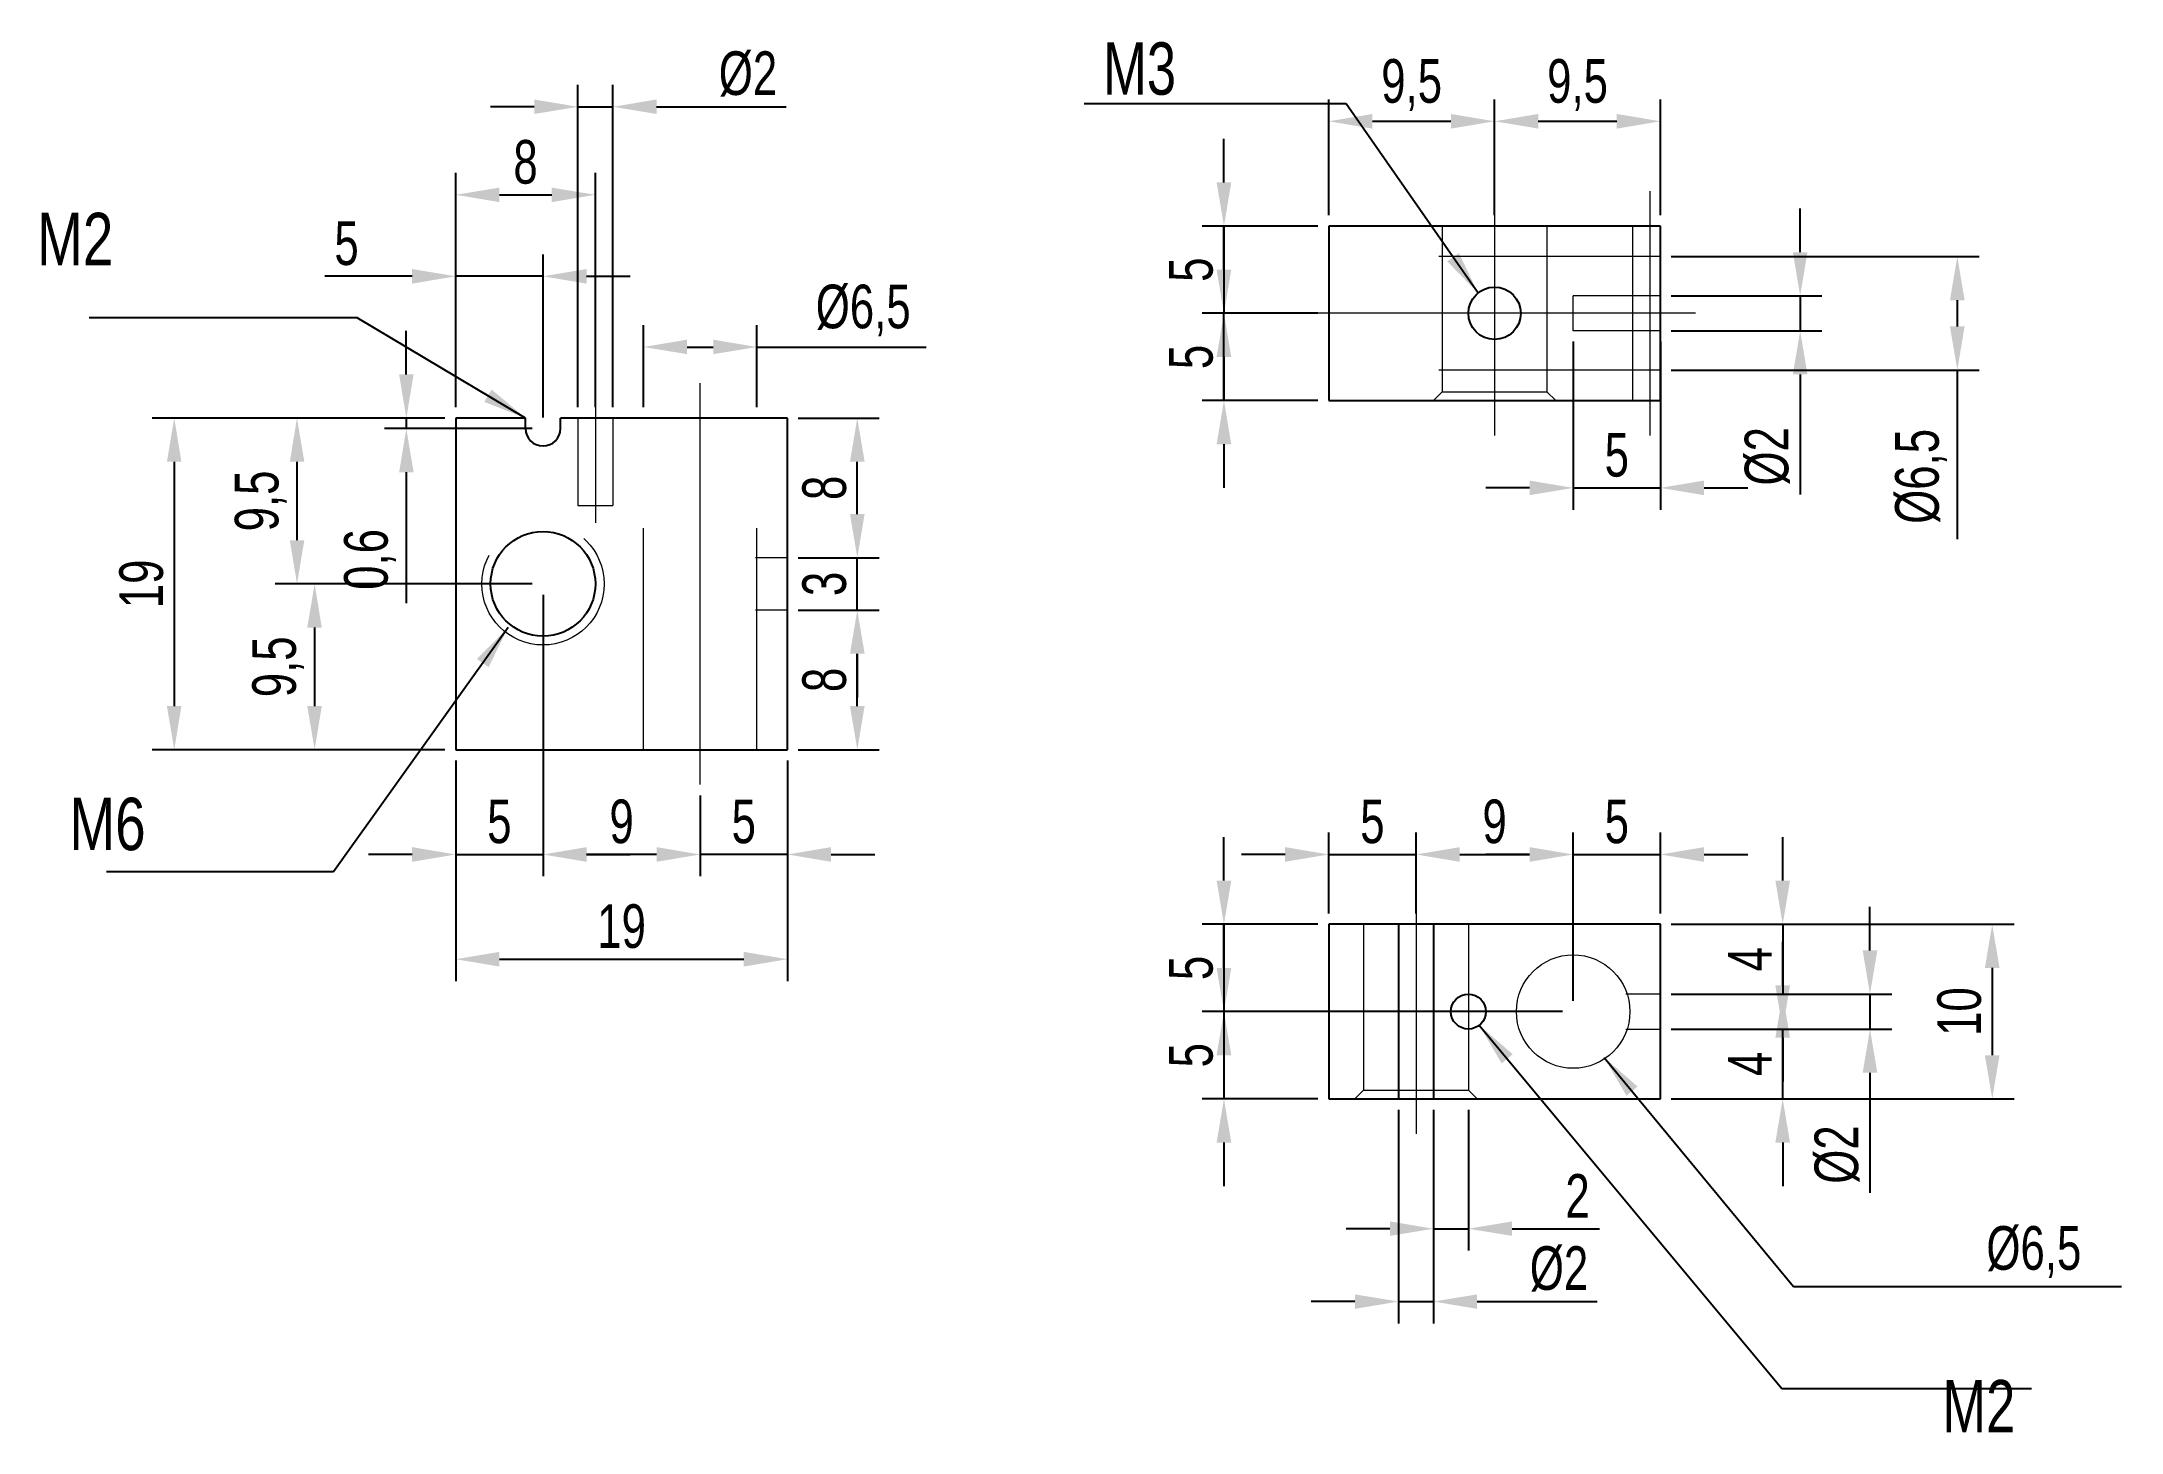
# Model space of a CAD drawing. Header units: millimetres. Extents: x 26 to 145, y 11 to 91.
import ezdxf

# ---------------------------------------------------------------- set-up
doc = ezdxf.new("R2010")
doc.units = ezdxf.units.MM
doc.header["$MEASUREMENT"] = 0
doc.linetypes.add('DASHDOTX2', pattern=[50.8, 25.4, -12.7, 0, -12.7])
doc.linetypes.add('DASHED', pattern=[19.05, 12.7, -6.35])
doc.layers.get('0').update_dxf_attribs({"linetype": 'CONTINUOUS', "lineweight": 25})
doc.layers.get('Defpoints').update_dxf_attribs({"linetype": 'CONTINUOUS'})
for name, color, linetype, lineweight in [('Axis', 7, 'DASHDOTX2', 9), ('Dimensions', 7, 'CONTINUOUS', 9), ('x-ray', 7, 'DASHED', 9)]:
    doc.layers.add(name, color=color, linetype=linetype, lineweight=lineweight)
doc.styles.get("Standard").update_dxf_attribs({"font": 'txt', "width": 0.75})
doc.dimstyles.get("Standard").update_dxf_attribs({"dimtxt": 2.5, "dimasz": 2.5, "dimexe": 1.25, "dimexo": 0.625, "dimtad": 1, "dimtxsty": 'Standard', "dimcen": 2.5, "dimadec": 0, "dimazin": 0, "dimtfac": 1, "dimtmove": 0, "dimatfit": 3, "dimfxl": 1, "dimarcsym": 0})

# ---------------------------------------------------------------- blocks, each defined once
blk = doc.blocks.new('*D1')
at = {"layer": 'Defpoints', "color": 0, "transparency": 16777216}
for p in [(119, 40), (119, 36), (126, 36)]:
    blk.add_point(p, dxfattribs=at)
at = {"layer": 'Dimensions', "color": 0, "lineweight": -2, "transparency": 16777216}
for p, q in [((126, 42.5), (126, 45)), ((119.62, 40), (127.25, 40)), ((126, 40), (126, 36)), ((119.62, 36), (127.25, 36)), ((126, 33.5), (126, 31))]:
    blk.add_line(p, q, dxfattribs=at)
at = {"layer": 'Dimensions', "color": 0, "transparency": 16777216}
for points in [[(125.58, 42.5), (126.42, 42.5), (126, 40)], [(125.58, 33.5), (126.42, 33.5), (126, 36)]]:
    blk.add_solid(points, dxfattribs=at)
at = {"layer": 'Dimensions', "color": 0, "transparency": 16777216, "insert": (124.12, 38), "char_height": 2.5, "attachment_point": 5, "rotation": 90}
blk.add_mtext('4', dxfattribs=at)
blk = doc.blocks.new('*D2')
at = {"layer": 'Defpoints', "color": 0, "transparency": 16777216}
for p in [(119, 34), (126, 34), (119, 30)]:
    blk.add_point(p, dxfattribs=at)
at = {"layer": 'Dimensions', "color": 0, "lineweight": -2, "transparency": 16777216}
for p, q in [((126, 36.5), (126, 39)), ((119.62, 34), (127.25, 34)), ((126, 30), (126, 34)), ((119.62, 30), (127.25, 30)), ((126, 27.5), (126, 25))]:
    blk.add_line(p, q, dxfattribs=at)
at = {"layer": 'Dimensions', "color": 0, "transparency": 16777216}
for points in [[(125.58, 36.5), (126.42, 36.5), (126, 34)], [(125.58, 27.5), (126.42, 27.5), (126, 30)]]:
    blk.add_solid(points, dxfattribs=at)
at = {"layer": 'Dimensions', "color": 0, "transparency": 16777216, "insert": (124.12, 32), "char_height": 2.5, "attachment_point": 5, "rotation": 90}
blk.add_mtext('4', dxfattribs=at)
blk = doc.blocks.new('*D3')
at = {"layer": 'Defpoints', "color": 0, "transparency": 16777216}
for p in [(119, 40), (119, 30), (138, 30)]:
    blk.add_point(p, dxfattribs=at)
at = {"layer": 'Dimensions', "color": 0, "lineweight": -2, "transparency": 16777216}
for p, q in [((119.62, 40), (139.25, 40)), ((138, 37.5), (138, 32.5)), ((119.62, 30), (139.25, 30))]:
    blk.add_line(p, q, dxfattribs=at)
at = {"layer": 'Dimensions', "color": 0, "transparency": 16777216}
for points in [[(137.58, 37.5), (138.42, 37.5), (138, 40)], [(137.58, 32.5), (138.42, 32.5), (138, 30)]]:
    blk.add_solid(points, dxfattribs=at)
at = {"layer": 'Dimensions', "color": 0, "transparency": 16777216, "insert": (136.12, 35), "char_height": 2.5, "attachment_point": 5, "rotation": 90}
blk.add_mtext('10', dxfattribs=at)
blk = doc.blocks.new('*D4')
at = {"layer": 'Defpoints', "color": 0, "transparency": 16777216}
for p in [(100, 40), (94, 35), (114, 35)]:
    blk.add_point(p, dxfattribs=at)
at = {"layer": 'Dimensions', "color": 0, "lineweight": -2, "transparency": 16777216}
for p, q in [((94, 42.5), (94, 45)), ((99.38, 40), (92.75, 40)), ((94, 40), (94, 35)), ((113.38, 35), (92.75, 35)), ((94, 32.5), (94, 30))]:
    blk.add_line(p, q, dxfattribs=at)
at = {"layer": 'Dimensions', "color": 0, "transparency": 16777216}
for points in [[(93.58, 42.5), (94.42, 42.5), (94, 40)], [(93.58, 32.5), (94.42, 32.5), (94, 35)]]:
    blk.add_solid(points, dxfattribs=at)
at = {"layer": 'Dimensions', "color": 0, "transparency": 16777216, "insert": (92.12, 37.5), "char_height": 2.5, "attachment_point": 5, "rotation": 90}
blk.add_mtext('5', dxfattribs=at)
blk = doc.blocks.new('*D5')
at = {"layer": 'Defpoints', "color": 0, "transparency": 16777216}
for p in [(114, 35), (94, 30), (100, 30)]:
    blk.add_point(p, dxfattribs=at)
at = {"layer": 'Dimensions', "color": 0, "lineweight": -2, "transparency": 16777216}
for p, q in [((94, 37.5), (94, 40)), ((113.38, 35), (92.75, 35)), ((94, 35), (94, 30)), ((99.38, 30), (92.75, 30)), ((94, 27.5), (94, 25))]:
    blk.add_line(p, q, dxfattribs=at)
at = {"layer": 'Dimensions', "color": 0, "transparency": 16777216}
for points in [[(93.58, 37.5), (94.42, 37.5), (94, 35)], [(93.58, 27.5), (94.42, 27.5), (94, 30)]]:
    blk.add_solid(points, dxfattribs=at)
at = {"layer": 'Dimensions', "color": 0, "transparency": 16777216, "insert": (92.12, 32.5), "char_height": 2.5, "attachment_point": 5, "rotation": 90}
blk.add_mtext('5', dxfattribs=at)
blk = doc.blocks.new('*D6')
at = {"layer": 'Defpoints', "color": 0, "transparency": 16777216}
for p in [(109.5, 86), (100, 80), (109.5, 80)]:
    blk.add_point(p, dxfattribs=at)
at = {"layer": 'Dimensions', "color": 0, "lineweight": -2, "transparency": 16777216}
for p, q in [((100, 80.62), (100, 87.25)), ((109.5, 80.62), (109.5, 87.25)), ((102.5, 86), (107, 86))]:
    blk.add_line(p, q, dxfattribs=at)
at = {"layer": 'Dimensions', "color": 0, "transparency": 16777216}
for points in [[(102.5, 86.42), (102.5, 85.58), (100, 86)], [(107, 86.42), (107, 85.58), (109.5, 86)]]:
    blk.add_solid(points, dxfattribs=at)
at = {"layer": 'Dimensions', "color": 0, "transparency": 16777216, "insert": (104.75, 88.08), "char_height": 2.5, "attachment_point": 5}
blk.add_mtext('9,5', dxfattribs=at)
blk = doc.blocks.new('*D7')
at = {"layer": 'Defpoints', "color": 0, "transparency": 16777216}
for p in [(119, 86), (109.5, 80), (119, 80)]:
    blk.add_point(p, dxfattribs=at)
at = {"layer": 'Dimensions', "color": 0, "lineweight": -2, "transparency": 16777216}
for p, q in [((109.5, 80.62), (109.5, 87.25)), ((119, 80.62), (119, 87.25)), ((112, 86), (116.5, 86))]:
    blk.add_line(p, q, dxfattribs=at)
at = {"layer": 'Dimensions', "color": 0, "transparency": 16777216}
for points in [[(112, 86.42), (112, 85.58), (109.5, 86)], [(116.5, 86.42), (116.5, 85.58), (119, 86)]]:
    blk.add_solid(points, dxfattribs=at)
at = {"layer": 'Dimensions', "color": 0, "transparency": 16777216, "insert": (114.25, 88.08), "char_height": 2.5, "attachment_point": 5}
blk.add_mtext('9,5', dxfattribs=at)
blk = doc.blocks.new('*D8')
at = {"layer": 'Defpoints', "color": 0, "transparency": 16777216}
for p in [(55, 59.5), (50, 50), (55, 44)]:
    blk.add_point(p, dxfattribs=at)
at = {"layer": 'Dimensions', "color": 0, "lineweight": -2, "transparency": 16777216}
for p, q in [((55, 58.88), (55, 42.75)), ((50, 49.38), (50, 42.75)), ((47.5, 44), (45, 44)), ((50, 44), (55, 44)), ((57.5, 44), (60, 44))]:
    blk.add_line(p, q, dxfattribs=at)
at = {"layer": 'Dimensions', "color": 0, "transparency": 16777216}
for points in [[(47.5, 44.42), (47.5, 43.58), (50, 44)], [(57.5, 44.42), (57.5, 43.58), (55, 44)]]:
    blk.add_solid(points, dxfattribs=at)
at = {"layer": 'Dimensions', "color": 0, "transparency": 16777216, "insert": (52.5, 45.88), "char_height": 2.5, "attachment_point": 5}
blk.add_mtext('5', dxfattribs=at)
blk = doc.blocks.new('*D9')
at = {"layer": 'Defpoints', "color": 0, "transparency": 16777216}
for p in [(55, 59.5), (64, 48), (55, 44)]:
    blk.add_point(p, dxfattribs=at)
at = {"layer": 'Dimensions', "color": 0, "lineweight": -2, "transparency": 16777216}
for p, q in [((55, 58.88), (55, 42.75)), ((64, 47.38), (64, 42.75)), ((61.5, 44), (57.5, 44))]:
    blk.add_line(p, q, dxfattribs=at)
at = {"layer": 'Dimensions', "color": 0, "transparency": 16777216}
for points in [[(57.5, 44.42), (57.5, 43.58), (55, 44)], [(61.5, 44.42), (61.5, 43.58), (64, 44)]]:
    blk.add_solid(points, dxfattribs=at)
at = {"layer": 'Dimensions', "color": 0, "transparency": 16777216, "insert": (59.5, 45.88), "char_height": 2.5, "attachment_point": 5}
blk.add_mtext('9', dxfattribs=at)
blk = doc.blocks.new('*D10')
at = {"layer": 'Defpoints', "color": 0, "transparency": 16777216}
for p in [(69, 50), (64, 48), (64, 44)]:
    blk.add_point(p, dxfattribs=at)
at = {"layer": 'Dimensions', "color": 0, "lineweight": -2, "transparency": 16777216}
for p, q in [((69, 49.38), (69, 42.75)), ((64, 47.38), (64, 42.75)), ((61.5, 44), (59, 44)), ((69, 44), (64, 44)), ((71.5, 44), (74, 44))]:
    blk.add_line(p, q, dxfattribs=at)
at = {"layer": 'Dimensions', "color": 0, "transparency": 16777216}
for points in [[(61.5, 44.42), (61.5, 43.58), (64, 44)], [(71.5, 44.42), (71.5, 43.58), (69, 44)]]:
    blk.add_solid(points, dxfattribs=at)
at = {"layer": 'Dimensions', "color": 0, "transparency": 16777216, "insert": (66.5, 45.88), "char_height": 2.5, "attachment_point": 5}
blk.add_mtext('5', dxfattribs=at)
blk = doc.blocks.new('*D11')
at = {"layer": 'Defpoints', "color": 0, "transparency": 16777216}
for p in [(50, 69), (40.91, 59.5), (55, 59.5)]:
    blk.add_point(p, dxfattribs=at)
at = {"layer": 'Dimensions', "color": 0, "lineweight": -2, "transparency": 16777216}
for p, q in [((49.38, 69), (39.66, 69)), ((40.91, 66.5), (40.91, 62)), ((54.38, 59.5), (39.66, 59.5))]:
    blk.add_line(p, q, dxfattribs=at)
at = {"layer": 'Dimensions', "color": 0, "transparency": 16777216}
for points in [[(40.5, 66.5), (41.33, 66.5), (40.91, 69)], [(40.5, 62), (41.33, 62), (40.91, 59.5)]]:
    blk.add_solid(points, dxfattribs=at)
at = {"layer": 'Dimensions', "color": 0, "transparency": 16777216, "insert": (38.83, 64.25), "char_height": 2.5, "attachment_point": 5, "rotation": 90}
blk.add_mtext('9,5', dxfattribs=at)
blk = doc.blocks.new('*D12')
at = {"layer": 'Defpoints', "color": 0, "transparency": 16777216}
for p in [(55, 59.5), (41.92, 50), (50, 50)]:
    blk.add_point(p, dxfattribs=at)
at = {"layer": 'Dimensions', "color": 0, "lineweight": -2, "transparency": 16777216}
for p, q in [((54.38, 59.5), (40.67, 59.5)), ((41.92, 57), (41.92, 52.5)), ((49.38, 50), (40.67, 50))]:
    blk.add_line(p, q, dxfattribs=at)
at = {"layer": 'Dimensions', "color": 0, "transparency": 16777216}
for points in [[(41.5, 57), (42.33, 57), (41.92, 59.5)], [(41.5, 52.5), (42.33, 52.5), (41.92, 50)]]:
    blk.add_solid(points, dxfattribs=at)
at = {"layer": 'Dimensions', "color": 0, "transparency": 16777216, "insert": (39.83, 54.75), "char_height": 2.5, "attachment_point": 5, "rotation": 90}
blk.add_mtext('9,5', dxfattribs=at)
blk = doc.blocks.new('*D13')
at = {"layer": 'Defpoints', "color": 0, "transparency": 16777216}
for p in [(50, 69), (33.88, 50), (50, 50)]:
    blk.add_point(p, dxfattribs=at)
at = {"layer": 'Dimensions', "color": 0, "lineweight": -2, "transparency": 16777216}
for p, q in [((49.38, 69), (32.62, 69)), ((33.88, 66.5), (33.88, 52.5)), ((49.38, 50), (32.62, 50))]:
    blk.add_line(p, q, dxfattribs=at)
at = {"layer": 'Dimensions', "color": 0, "transparency": 16777216}
for points in [[(33.46, 66.5), (34.29, 66.5), (33.88, 69)], [(33.46, 52.5), (34.29, 52.5), (33.88, 50)]]:
    blk.add_solid(points, dxfattribs=at)
at = {"layer": 'Dimensions', "color": 0, "transparency": 16777216, "insert": (32, 59.5), "char_height": 2.5, "attachment_point": 5, "rotation": 90}
blk.add_mtext('19', dxfattribs=at)
blk = doc.blocks.new('*D14')
at = {"layer": 'Defpoints', "color": 0, "transparency": 16777216}
for p in [(50, 50), (69, 50), (69, 38)]:
    blk.add_point(p, dxfattribs=at)
at = {"layer": 'Dimensions', "color": 0, "lineweight": -2, "transparency": 16777216}
for p, q in [((50, 49.38), (50, 36.75)), ((69, 49.38), (69, 36.75)), ((52.5, 38), (66.5, 38))]:
    blk.add_line(p, q, dxfattribs=at)
at = {"layer": 'Dimensions', "color": 0, "transparency": 16777216}
for points in [[(52.5, 38.42), (52.5, 37.58), (50, 38)], [(66.5, 38.42), (66.5, 37.58), (69, 38)]]:
    blk.add_solid(points, dxfattribs=at)
at = {"layer": 'Dimensions', "color": 0, "transparency": 16777216, "insert": (59.5, 39.88), "char_height": 2.5, "attachment_point": 5}
blk.add_mtext('19', dxfattribs=at)
blk = doc.blocks.new('*D15')
at = {"layer": 'Defpoints', "color": 0, "transparency": 16777216}
for p in [(100, 80), (94, 75), (100, 75)]:
    blk.add_point(p, dxfattribs=at)
at = {"layer": 'Dimensions', "color": 0, "lineweight": -2, "transparency": 16777216}
for p, q in [((94, 82.5), (94, 85)), ((99.38, 80), (92.75, 80)), ((94, 80), (94, 75)), ((99.38, 75), (92.75, 75)), ((94, 72.5), (94, 70))]:
    blk.add_line(p, q, dxfattribs=at)
at = {"layer": 'Dimensions', "color": 0, "transparency": 16777216}
for points in [[(93.58, 82.5), (94.42, 82.5), (94, 80)], [(93.58, 72.5), (94.42, 72.5), (94, 75)]]:
    blk.add_solid(points, dxfattribs=at)
at = {"layer": 'Dimensions', "color": 0, "transparency": 16777216, "insert": (92.12, 77.5), "char_height": 2.5, "attachment_point": 5, "rotation": 90}
blk.add_mtext('5', dxfattribs=at)
blk = doc.blocks.new('*D16')
at = {"layer": 'Defpoints', "color": 0, "transparency": 16777216}
for p in [(94, 75), (100, 75), (100, 70)]:
    blk.add_point(p, dxfattribs=at)
at = {"layer": 'Dimensions', "color": 0, "lineweight": -2, "transparency": 16777216}
for p, q in [((94, 77.5), (94, 80)), ((99.38, 75), (92.75, 75)), ((94, 70), (94, 75)), ((99.38, 70), (92.75, 70)), ((94, 67.5), (94, 65))]:
    blk.add_line(p, q, dxfattribs=at)
at = {"layer": 'Dimensions', "color": 0, "transparency": 16777216}
for points in [[(93.58, 77.5), (94.42, 77.5), (94, 75)], [(93.58, 67.5), (94.42, 67.5), (94, 70)]]:
    blk.add_solid(points, dxfattribs=at)
at = {"layer": 'Dimensions', "color": 0, "transparency": 16777216, "insert": (92.12, 72.5), "char_height": 2.5, "attachment_point": 5, "rotation": 90}
blk.add_mtext('5', dxfattribs=at)
blk = doc.blocks.new('*D17')
at = {"layer": 'Defpoints', "color": 0, "transparency": 16777216}
for p in [(69, 58), (73, 58), (69, 50)]:
    blk.add_point(p, dxfattribs=at)
at = {"layer": 'Dimensions', "color": 0, "lineweight": -2, "transparency": 16777216}
for p, q in [((69.62, 58), (74.25, 58)), ((73, 52.5), (73, 55.5)), ((69.62, 50), (74.25, 50))]:
    blk.add_line(p, q, dxfattribs=at)
at = {"layer": 'Dimensions', "color": 0, "transparency": 16777216}
for points in [[(72.58, 55.5), (73.42, 55.5), (73, 58)], [(72.58, 52.5), (73.42, 52.5), (73, 50)]]:
    blk.add_solid(points, dxfattribs=at)
at = {"layer": 'Dimensions', "color": 0, "transparency": 16777216, "insert": (71.12, 54), "char_height": 2.5, "attachment_point": 5, "rotation": 90}
blk.add_mtext('8', dxfattribs=at)
blk = doc.blocks.new('*D18')
at = {"layer": 'Defpoints', "color": 0, "transparency": 16777216}
for p in [(69, 61), (73, 61), (69, 58)]:
    blk.add_point(p, dxfattribs=at)
at = {"layer": 'Dimensions', "color": 0, "lineweight": -2, "transparency": 16777216}
for p, q in [((73, 63.5), (73, 66)), ((69.62, 61), (74.25, 61)), ((73, 58), (73, 61)), ((69.62, 58), (74.25, 58)), ((73, 55.5), (73, 53))]:
    blk.add_line(p, q, dxfattribs=at)
at = {"layer": 'Dimensions', "color": 0, "transparency": 16777216}
for points in [[(72.58, 63.5), (73.42, 63.5), (73, 61)], [(72.58, 55.5), (73.42, 55.5), (73, 58)]]:
    blk.add_solid(points, dxfattribs=at)
at = {"layer": 'Dimensions', "color": 0, "transparency": 16777216, "insert": (71.12, 59.5), "char_height": 2.5, "attachment_point": 5, "rotation": 90}
blk.add_mtext('3', dxfattribs=at)
blk = doc.blocks.new('*D19')
at = {"layer": 'Defpoints', "color": 0, "transparency": 16777216}
for p in [(69, 69), (73, 69), (69, 61)]:
    blk.add_point(p, dxfattribs=at)
at = {"layer": 'Dimensions', "color": 0, "lineweight": -2, "transparency": 16777216}
for p, q in [((69.62, 69), (74.25, 69)), ((73, 63.5), (73, 66.5)), ((69.62, 61), (74.25, 61))]:
    blk.add_line(p, q, dxfattribs=at)
at = {"layer": 'Dimensions', "color": 0, "transparency": 16777216}
for points in [[(72.58, 66.5), (73.42, 66.5), (73, 69)], [(72.58, 63.5), (73.42, 63.5), (73, 61)]]:
    blk.add_solid(points, dxfattribs=at)
at = {"layer": 'Dimensions', "color": 0, "transparency": 16777216, "insert": (71.12, 65), "char_height": 2.5, "attachment_point": 5, "rotation": 90}
blk.add_mtext('8', dxfattribs=at)
blk = doc.blocks.new('*D20')
at = {"layer": 'Defpoints', "color": 0, "transparency": 16777216}
for p in [(47.17, 68.4), (50, 69), (55, 68.4)]:
    blk.add_point(p, dxfattribs=at)
at = {"layer": 'Dimensions', "color": 0, "lineweight": -2, "transparency": 16777216}
for p, q in [((47.17, 71.5), (47.17, 74)), ((49.38, 69), (45.92, 69)), ((54.38, 68.4), (45.92, 68.4)), ((47.17, 69), (47.17, 68.4)), ((47.17, 65.9), (47.17, 58.4))]:
    blk.add_line(p, q, dxfattribs=at)
at = {"layer": 'Dimensions', "color": 0, "transparency": 16777216}
for points in [[(46.76, 71.5), (47.59, 71.5), (47.17, 69)], [(46.76, 65.9), (47.59, 65.9), (47.17, 68.4)]]:
    blk.add_solid(points, dxfattribs=at)
at = {"layer": 'Dimensions', "color": 0, "transparency": 16777216, "insert": (45.09, 60.9), "char_height": 2.5, "attachment_point": 5, "rotation": 90}
blk.add_mtext('0,6', dxfattribs=at)
blk = doc.blocks.new('*D21')
at = {"layer": 'Defpoints', "color": 0, "transparency": 16777216}
for p in [(114, 74), (119, 74), (119, 65)]:
    blk.add_point(p, dxfattribs=at)
at = {"layer": 'Dimensions', "color": 0, "lineweight": -2, "transparency": 16777216}
for p, q in [((114, 73.38), (114, 63.75)), ((119, 73.38), (119, 63.75)), ((111.5, 65), (109, 65)), ((114, 65), (119, 65)), ((121.5, 65), (124, 65))]:
    blk.add_line(p, q, dxfattribs=at)
at = {"layer": 'Dimensions', "color": 0, "transparency": 16777216}
for points in [[(111.5, 65.42), (111.5, 64.58), (114, 65)], [(121.5, 65.42), (121.5, 64.58), (119, 65)]]:
    blk.add_solid(points, dxfattribs=at)
at = {"layer": 'Dimensions', "color": 0, "transparency": 16777216, "insert": (116.5, 66.88), "char_height": 2.5, "attachment_point": 5}
blk.add_mtext('5', dxfattribs=at)
blk = doc.blocks.new('*D22')
at = {"layer": 'Defpoints', "color": 0, "transparency": 16777216}
for p in [(106, 30), (108, 30), (108, 22.56)]:
    blk.add_point(p, dxfattribs=at)
at = {"layer": 'Dimensions', "color": 0, "lineweight": -2, "transparency": 16777216}
for p, q in [((106, 29.38), (106, 21.31)), ((108, 29.38), (108, 21.31)), ((103.5, 22.56), (101, 22.56)), ((106, 22.56), (108, 22.56)), ((110.5, 22.56), (115.5, 22.56))]:
    blk.add_line(p, q, dxfattribs=at)
at = {"layer": 'Dimensions', "color": 0, "transparency": 16777216}
for points in [[(103.5, 22.98), (103.5, 22.15), (106, 22.56)], [(110.5, 22.98), (110.5, 22.15), (108, 22.56)]]:
    blk.add_solid(points, dxfattribs=at)
at = {"layer": 'Dimensions', "color": 0, "transparency": 16777216, "insert": (114.25, 24.44), "char_height": 2.5, "attachment_point": 5}
blk.add_mtext('2', dxfattribs=at)
blk = doc.blocks.new('*D23')
at = {"layer": 'Defpoints', "color": 0, "transparency": 16777216}
for p in [(105, 44), (100, 40), (105, 40)]:
    blk.add_point(p, dxfattribs=at)
at = {"layer": 'Dimensions', "color": 0, "lineweight": -2, "transparency": 16777216}
for p, q in [((100, 40.62), (100, 45.25)), ((105, 40.62), (105, 45.25)), ((97.5, 44), (95, 44)), ((100, 44), (105, 44)), ((107.5, 44), (110, 44))]:
    blk.add_line(p, q, dxfattribs=at)
at = {"layer": 'Dimensions', "color": 0, "transparency": 16777216}
for points in [[(97.5, 44.42), (97.5, 43.58), (100, 44)], [(107.5, 44.42), (107.5, 43.58), (105, 44)]]:
    blk.add_solid(points, dxfattribs=at)
at = {"layer": 'Dimensions', "color": 0, "transparency": 16777216, "insert": (102.5, 45.88), "char_height": 2.5, "attachment_point": 5}
blk.add_mtext('5', dxfattribs=at)
blk = doc.blocks.new('*D24')
at = {"layer": 'Defpoints', "color": 0, "transparency": 16777216}
for p in [(119, 44), (119, 40), (114, 35)]:
    blk.add_point(p, dxfattribs=at)
at = {"layer": 'Dimensions', "color": 0, "lineweight": -2, "transparency": 16777216}
for p, q in [((114, 35.62), (114, 45.25)), ((119, 40.62), (119, 45.25)), ((111.5, 44), (109, 44)), ((114, 44), (119, 44)), ((121.5, 44), (124, 44))]:
    blk.add_line(p, q, dxfattribs=at)
at = {"layer": 'Dimensions', "color": 0, "transparency": 16777216}
for points in [[(111.5, 44.42), (111.5, 43.58), (114, 44)], [(121.5, 44.42), (121.5, 43.58), (119, 44)]]:
    blk.add_solid(points, dxfattribs=at)
at = {"layer": 'Dimensions', "color": 0, "transparency": 16777216, "insert": (116.5, 45.88), "char_height": 2.5, "attachment_point": 5}
blk.add_mtext('5', dxfattribs=at)
blk = doc.blocks.new('*D25')
at = {"layer": 'Defpoints', "color": 0, "transparency": 16777216}
for p in [(114, 44), (105, 40), (114, 40)]:
    blk.add_point(p, dxfattribs=at)
at = {"layer": 'Dimensions', "color": 0, "lineweight": -2, "transparency": 16777216}
for p, q in [((105, 40.62), (105, 45.25)), ((114, 40.62), (114, 45.25)), ((107.5, 44), (111.5, 44))]:
    blk.add_line(p, q, dxfattribs=at)
at = {"layer": 'Dimensions', "color": 0, "transparency": 16777216}
for points in [[(107.5, 44.42), (107.5, 43.58), (105, 44)], [(111.5, 44.42), (111.5, 43.58), (114, 44)]]:
    blk.add_solid(points, dxfattribs=at)
at = {"layer": 'Dimensions', "color": 0, "transparency": 16777216, "insert": (109.5, 45.88), "char_height": 2.5, "attachment_point": 5}
blk.add_mtext('9', dxfattribs=at)
blk = doc.blocks.new('*D26')
at = {"layer": 'Defpoints', "color": 0, "transparency": 16777216}
for p in [(55, 77.12), (50, 69), (55, 68.4)]:
    blk.add_point(p, dxfattribs=at)
at = {"layer": 'Dimensions', "color": 0, "lineweight": -2, "transparency": 16777216}
for p, q in [((50, 69.62), (50, 78.37)), ((55, 69.03), (55, 78.37)), ((47.5, 77.12), (42.5, 77.12)), ((55, 77.12), (50, 77.12)), ((57.5, 77.12), (60, 77.12))]:
    blk.add_line(p, q, dxfattribs=at)
at = {"layer": 'Dimensions', "color": 0, "transparency": 16777216}
for points in [[(47.5, 77.54), (47.5, 76.7), (50, 77.12)], [(57.5, 77.54), (57.5, 76.7), (55, 77.12)]]:
    blk.add_solid(points, dxfattribs=at)
at = {"layer": 'Dimensions', "color": 0, "transparency": 16777216, "insert": (43.75, 79), "char_height": 2.5, "attachment_point": 5}
blk.add_mtext('5', dxfattribs=at)
blk = doc.blocks.new('*D27')
at = {"layer": 'Defpoints', "color": 0, "transparency": 16777216}
for p in [(58, 81.79), (50, 69), (58, 69)]:
    blk.add_point(p, dxfattribs=at)
at = {"layer": 'Dimensions', "color": 0, "lineweight": -2, "transparency": 16777216}
for p, q in [((50, 69.62), (50, 83.04)), ((58, 69.62), (58, 83.04)), ((52.5, 81.79), (55.5, 81.79))]:
    blk.add_line(p, q, dxfattribs=at)
at = {"layer": 'Dimensions', "color": 0, "transparency": 16777216}
for points in [[(52.5, 82.2), (52.5, 81.37), (50, 81.79)], [(55.5, 82.2), (55.5, 81.37), (58, 81.79)]]:
    blk.add_solid(points, dxfattribs=at)
at = {"layer": 'Dimensions', "color": 0, "transparency": 16777216, "insert": (54, 83.66), "char_height": 2.5, "attachment_point": 5}
blk.add_mtext('8', dxfattribs=at)
blk = doc.blocks.new('*D28')
at = {"layer": 'Defpoints', "color": 0, "transparency": 16777216}
for p in [(67.25, 73.07), (60.75, 69), (67.25, 69)]:
    blk.add_point(p, dxfattribs=at)
at = {"layer": 'Dimensions', "color": 0, "lineweight": -2, "transparency": 16777216}
for p, q in [((60.75, 69.62), (60.75, 74.32)), ((67.25, 69.62), (67.25, 74.32)), ((63.25, 73.07), (64.75, 73.07)), ((67.25, 73.07), (76.94, 73.07))]:
    blk.add_line(p, q, dxfattribs=at)
at = {"layer": 'Dimensions', "color": 0, "transparency": 16777216}
for points in [[(63.25, 73.49), (63.25, 72.66), (60.75, 73.07)], [(64.75, 73.49), (64.75, 72.66), (67.25, 73.07)]]:
    blk.add_solid(points, dxfattribs=at)
at = {"layer": 'Dimensions', "color": 0, "transparency": 16777216, "insert": (73.34, 75.16), "char_height": 2.5, "attachment_point": 5}
blk.add_mtext('%%c6,5', dxfattribs=at)
blk = doc.blocks.new('*D29')
at = {"layer": 'Defpoints', "color": 0, "transparency": 16777216}
for p in [(59, 86.83), (57, 69), (59, 69)]:
    blk.add_point(p, dxfattribs=at)
at = {"layer": 'Dimensions', "color": 0, "lineweight": -2, "transparency": 16777216}
for p, q in [((57, 69.63), (57, 88.08)), ((59, 69.63), (59, 88.08)), ((54.5, 86.83), (52, 86.83)), ((57, 86.83), (59, 86.83)), ((61.5, 86.83), (68.93, 86.83))]:
    blk.add_line(p, q, dxfattribs=at)
at = {"layer": 'Dimensions', "color": 0, "transparency": 16777216}
for points in [[(54.5, 87.25), (54.5, 86.42), (57, 86.83)], [(61.5, 87.25), (61.5, 86.42), (59, 86.83)]]:
    blk.add_solid(points, dxfattribs=at)
at = {"layer": 'Dimensions', "color": 0, "transparency": 16777216, "insert": (66.74, 88.71), "char_height": 2.5, "attachment_point": 5}
blk.add_mtext('%%c2', dxfattribs=at)
blk = doc.blocks.new('*D30')
at = {"layer": 'Defpoints', "color": 0, "transparency": 16777216}
for p in [(119, 76), (119, 74), (127, 74)]:
    blk.add_point(p, dxfattribs=at)
at = {"layer": 'Dimensions', "color": 0, "lineweight": -2, "transparency": 16777216}
for p, q in [((127, 78.5), (127, 81)), ((119.62, 76), (128.25, 76)), ((127, 76), (127, 74)), ((119.62, 74), (128.25, 74)), ((127, 71.5), (127, 64.62))]:
    blk.add_line(p, q, dxfattribs=at)
at = {"layer": 'Dimensions', "color": 0, "transparency": 16777216}
for points in [[(126.58, 78.5), (127.42, 78.5), (127, 76)], [(126.58, 71.5), (127.42, 71.5), (127, 74)]]:
    blk.add_solid(points, dxfattribs=at)
at = {"layer": 'Dimensions', "color": 0, "transparency": 16777216, "insert": (125.12, 66.81), "char_height": 2.5, "attachment_point": 5, "rotation": 90}
blk.add_mtext('%%c2', dxfattribs=at)
blk = doc.blocks.new('*D31')
at = {"layer": 'Defpoints', "color": 0, "transparency": 16777216}
for p in [(119, 78.25), (119, 71.75), (136, 71.75)]:
    blk.add_point(p, dxfattribs=at)
at = {"layer": 'Dimensions', "color": 0, "lineweight": -2, "transparency": 16777216}
for p, q in [((119.62, 78.25), (137.25, 78.25)), ((136, 75.75), (136, 74.25)), ((119.62, 71.75), (137.25, 71.75)), ((136, 71.75), (136, 62.06))]:
    blk.add_line(p, q, dxfattribs=at)
at = {"layer": 'Dimensions', "color": 0, "transparency": 16777216}
for points in [[(135.58, 75.75), (136.42, 75.75), (136, 78.25)], [(135.58, 74.25), (136.42, 74.25), (136, 71.75)]]:
    blk.add_solid(points, dxfattribs=at)
at = {"layer": 'Dimensions', "color": 0, "transparency": 16777216, "insert": (133.92, 65.66), "char_height": 2.5, "attachment_point": 5, "rotation": 90}
blk.add_mtext('%%c6,5', dxfattribs=at)
blk = doc.blocks.new('*D32')
at = {"layer": 'Defpoints', "color": 0, "transparency": 16777216}
for p in [(119, 36), (119, 34), (131, 34)]:
    blk.add_point(p, dxfattribs=at)
at = {"layer": 'Dimensions', "color": 0, "lineweight": -2, "transparency": 16777216}
for p, q in [((131, 38.5), (131, 41)), ((119.62, 36), (132.25, 36)), ((131, 36), (131, 34)), ((119.62, 34), (132.25, 34)), ((131, 31.5), (131, 24.62))]:
    blk.add_line(p, q, dxfattribs=at)
at = {"layer": 'Dimensions', "color": 0, "transparency": 16777216}
for points in [[(130.58, 38.5), (131.42, 38.5), (131, 36)], [(130.58, 31.5), (131.42, 31.5), (131, 34)]]:
    blk.add_solid(points, dxfattribs=at)
at = {"layer": 'Dimensions', "color": 0, "transparency": 16777216, "insert": (129.12, 26.81), "char_height": 2.5, "attachment_point": 5, "rotation": 90}
blk.add_mtext('%%C2', dxfattribs=at)
blk = doc.blocks.new('*D33')
at = {"layer": 'Defpoints', "color": 0, "transparency": 16777216}
for p in [(104, 30), (106, 30), (106, 18.39)]:
    blk.add_point(p, dxfattribs=at)
at = {"layer": 'Dimensions', "color": 0, "lineweight": -2, "transparency": 16777216}
for p, q in [((104, 29.38), (104, 17.14)), ((106, 29.38), (106, 17.14)), ((101.5, 18.39), (99, 18.39)), ((104, 18.39), (106, 18.39)), ((108.5, 18.39), (115.38, 18.39))]:
    blk.add_line(p, q, dxfattribs=at)
at = {"layer": 'Dimensions', "color": 0, "transparency": 16777216}
for points in [[(101.5, 18.8), (101.5, 17.97), (104, 18.39)], [(108.5, 18.8), (108.5, 17.97), (106, 18.39)]]:
    blk.add_solid(points, dxfattribs=at)
at = {"layer": 'Dimensions', "color": 0, "transparency": 16777216, "insert": (113.19, 20.26), "char_height": 2.5, "attachment_point": 5}
blk.add_mtext('%%c2', dxfattribs=at)

msp = doc.modelspace()

# ---------------------------------------------------------------- linework, layer by layer
for p, q in [((119, 80), (100, 80)), ((100, 80), (100, 70)), ((119, 70), (119, 80)), ((100, 70), (119, 70)), ((50, 69), (50, 50)), ((54, 69), (50, 69)), ((54, 68.4), (54, 69)), ((56, 68.4), (56, 69)), ((69, 69), (56, 69)), ((69, 50), (69, 69)), ((50, 50), (69, 50)), ((119, 40), (100, 40)), ((100, 40), (100, 30)), ((104, 40), (104, 30)), ((106, 40), (106, 30)), ((119, 30), (119, 40)), ((100, 30), (119, 30))]:
    msp.add_line(p, q)
for centre, radius in [((109.5, 75), 1.5), ((55, 59.5), 3), ((108, 35), 1)]:
    msp.add_circle(centre, radius)
msp.add_arc((55, 68.4), 1, 180, 0)
at = {"layer": 'Axis'}
for p, q in [((109.5, 82), (109.5, 68)), ((118.4, 82), (118.4, 68)), ((121, 75), (97, 75)), ((64, 48), (64, 71)), ((58, 70), (58, 63)), ((105, 42), (105, 28))]:
    msp.add_line(p, q, dxfattribs=at)
at = {"layer": 'Dimensions'}
msp.add_circle((114, 35), 3.25, dxfattribs=at)
at = {"layer": 'x-ray'}
for p, q in [((106.5, 80), (106.5, 70.5)), ((112.5, 80), (112.5, 70.5)), ((117.4, 80), (117.4, 70)), ((119, 78.25), (100, 78.25)), ((119, 76), (114, 76)), ((114, 74), (114, 76)), ((119, 74), (114, 74)), ((119, 71.75), (100, 71.75)), ((106, 70), (106.5, 70.5)), ((106.5, 70.5), (112.5, 70.5)), ((112.5, 70.5), (113, 70)), ((57, 69), (57, 64)), ((59, 69), (59, 64)), ((60.75, 50), (60.75, 69)), ((67.25, 50), (67.25, 69)), ((57, 64), (59, 64)), ((69, 61), (67.175, 61)), ((69, 58), (67.175, 58)), ((102, 40), (102, 30.5)), ((108, 40), (108, 30.5)), ((119, 36), (117.013, 36)), ((117.013, 34), (119, 34)), ((101.5, 30), (102, 30.5)), ((102, 30.5), (108, 30.5)), ((108, 30.5), (108.5, 30))]:
    msp.add_line(p, q, dxfattribs=at)
msp.add_circle((55, 59.5), 3.5, dxfattribs=at)

# ---------------------------------------------------------------- texts
at = {"linetype": 'Continuous', "attachment_point": 1}
for s, width, insert, char_height in [('{\\fArial|b0|i0|c0|p34;M2}', 8.41409, (26.025, 80.757), 3), ('{\\fArial|b0|i0|c0|p34;M6}', 8.41409, (27.875, 47.247), 3), ('%%C6,5', 7.10707, (137.668, 22.71), 2.5)]:
    msp.add_mtext_dynamic_manual_height_columns(s, width=width, gutter_width=12.5, heights=[0], dxfattribs=dict(at, insert=insert, char_height=char_height))
at = {"layer": 'Dimensions', "char_height": 3, "width": 100, "attachment_point": 5}
for s, insert in [('M3', (89.167, 89)), ('M2', (137.233, 12.393))]:
    msp.add_mtext(s, dxfattribs=dict(at, insert=insert))

# ---------------------------------------------------------------- dimensions: what is measured, and where the dimension line sits
at = {"layer": 'Dimensions'}
for base, p1, p2, picture, middle in [((59, 86.834), (57, 69), (59, 69), '*D29', (66.741, 86.834)), ((67.25, 73.074), (60.75, 69), (67.25, 69), '*D28', (73.344, 73.074)), ((106, 18.387), (104, 30), (106, 30), '*D33', (113.188, 18.387))]:
    dim = msp.add_linear_dim(base=base, p1=p1, p2=p2, text='%%c<>', dimstyle='Standard', dxfattribs=at)
    dim.commit()
    dim.dimension.update_dxf_attribs({"geometry": picture, "text_midpoint": middle, "dimtype": 160})
for base, p1, p2, picture, middle in [((109.5, 86), (100, 80), (109.5, 80), '*D6', (104.75, 88.083)), ((119, 86), (109.5, 80), (119, 80), '*D7', (114.25, 88.083)), ((119, 65), (114, 74), (119, 74), '*D21', (116.5, 66.875)), ((55, 44), (50, 50), (55, 59.5), '*D8', (52.5, 45.875)), ((55, 44), (64, 48), (55, 59.5), '*D9', (59.5, 45.875)), ((69, 38), (50, 50), (69, 50), '*D14', (59.5, 39.875)), ((64, 44), (69, 50), (64, 48), '*D10', (66.5, 45.875)), ((105, 44), (100, 40), (105, 40), '*D23', (102.5, 45.875)), ((114, 44), (105, 40), (114, 40), '*D25', (109.5, 45.875)), ((119, 44), (114, 35), (119, 40), '*D24', (116.5, 45.875))]:
    dim = msp.add_linear_dim(base=base, p1=p1, p2=p2, dimstyle='Standard', dxfattribs=at)
    dim.commit()
    dim.dimension.update_dxf_attribs({"geometry": picture, "text_midpoint": middle})
for base, p1, p2, picture, middle in [((58, 81.787), (50, 69), (58, 69), '*D27', (54, 81.787)), ((55, 77.121), (50, 69), (55, 68.4), '*D26', (43.75, 77.121)), ((108, 22.563), (106, 30), (108, 30), '*D22', (114.25, 22.563))]:
    dim = msp.add_linear_dim(base=base, p1=p1, p2=p2, dimstyle='Standard', dxfattribs=at)
    dim.commit()
    dim.dimension.update_dxf_attribs({"geometry": picture, "text_midpoint": middle, "dimtype": 160})
for base, p1, p2, picture, middle in [((94, 75), (100, 80), (100, 75), '*D15', (92.125, 77.5)), ((94, 75), (100, 70), (100, 75), '*D16', (92.125, 72.5)), ((73, 69), (69, 61), (69, 69), '*D19', (71.125, 65)), ((73, 61), (69, 58), (69, 61), '*D18', (71.125, 59.5)), ((73, 58), (69, 50), (69, 58), '*D17', (71.125, 54)), ((94, 35), (100, 40), (114, 35), '*D4', (92.125, 37.5)), ((126, 36), (119, 40), (119, 36), '*D1', (124.125, 38)), ((94, 30), (114, 35), (100, 30), '*D5', (92.125, 32.5)), ((138, 30), (119, 40), (119, 30), '*D3', (136.125, 35)), ((126, 34), (119, 30), (119, 34), '*D2', (124.125, 32))]:
    dim = msp.add_linear_dim(base=base, p1=p1, p2=p2, angle=90, dimstyle='Standard', dxfattribs=at)
    dim.commit()
    dim.dimension.update_dxf_attribs({"geometry": picture, "text_midpoint": middle})
for base, p1, p2, text, picture, middle in [((127, 74), (119, 76), (119, 74), '%%c<>', '*D30', (125.125, 66.813)), ((136, 71.75), (119, 78.25), (119, 71.75), '%%c<>', '*D31', (133.917, 65.656)), ((131, 34), (119, 36), (119, 34), '%%C<>', '*D32', (129.125, 26.813))]:
    dim = msp.add_linear_dim(base=base, p1=p1, p2=p2, angle=90, text=text, dimstyle='Standard', dxfattribs=at)
    dim.commit()
    dim.dimension.update_dxf_attribs({"geometry": picture, "text_midpoint": middle})
for base, p1, p2, picture, middle in [((47.174, 68.4), (50, 69), (55, 68.4), '*D20', (47.174, 60.9)), ((33.875, 50), (50, 69), (50, 50), '*D13', (33.875, 59.5)), ((40.913, 59.5), (50, 69), (55, 59.5), '*D11', (40.913, 64.25)), ((41.917, 50), (55, 59.5), (50, 50), '*D12', (41.917, 54.75))]:
    dim = msp.add_linear_dim(base=base, p1=p1, p2=p2, angle=90, dimstyle='Standard', dxfattribs=at)
    dim.commit()
    dim.dimension.update_dxf_attribs({"geometry": picture, "text_midpoint": middle, "dimtype": 160})

# ---------------------------------------------------------------- leaders
for points in [[(108.551, 76.161), (101, 87), (86, 87)], [(54, 69), (44.348, 74.734), (29, 74.734)], [(53, 57), (43, 43), (30, 43)], [(108.621, 34.216), (125.948, 13.4), (140.258, 13.4)], [(115.778, 32.37), (126.623, 19.254), (145.399, 19.254)]]:
    msp.add_leader(points, dimstyle='Standard', dxfattribs=at)

doc.saveas('drawing.dxf')
